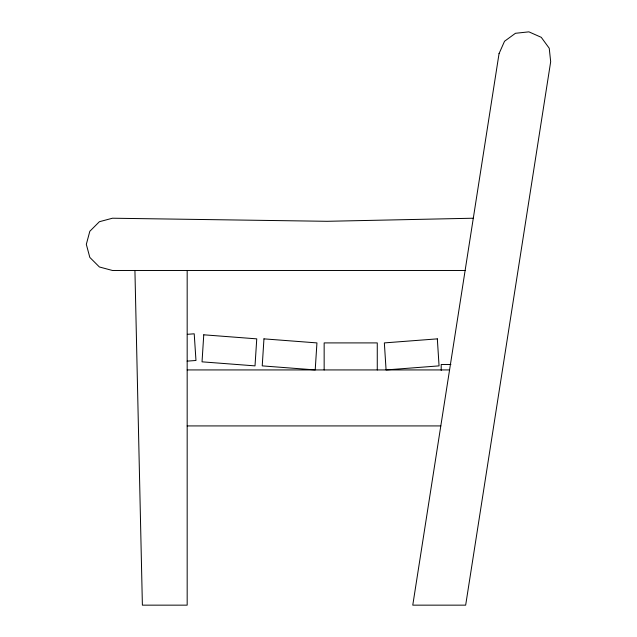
<?xml version="1.0" encoding="UTF-8"?>
<svg xmlns="http://www.w3.org/2000/svg" width="637" height="637" viewBox="0 0 637 637"><rect width="100%" height="100%" fill="white"/><g stroke="black" fill="none" stroke-linecap="round" stroke-linejoin="round"><path stroke-width="0.96" d="M187.342 334.314L194.213 333.804L195.973 360.478L187.135 361.131M473.299 218.22L327.084 221.302L112.454 218.22L99.388 221.716L89.825 231.279L86.321 244.345L89.825 257.412L99.388 266.975L112.454 270.478L465.129 270.478M450.916 364.475L441.202 364.475L441.202 370.408M187.174 369.93L449.571 369.93M187.174 425.922L440.812 425.922M134.925 270.478L142.385 605.15L187.174 605.15L187.174 270.478M377.271 369.993L377.271 342.905L324.153 342.905L324.153 369.993M203.76 334.807L202.033 361.832L255.015 365.877L256.751 338.86L203.76 334.807M263.957 338.86L262.229 365.877L315.211 369.93L316.939 342.905L263.957 338.86M499.05 53.627L412.768 605.15L465.663 605.15L550.679 61.701L549.237 48.253L541.267 37.328L528.901 31.85L515.452 33.291L504.528 41.262L499.05 53.627M437.332 338.86L384.35 342.905L386.078 369.93L439.06 365.877L437.332 338.86"/></g></svg>
